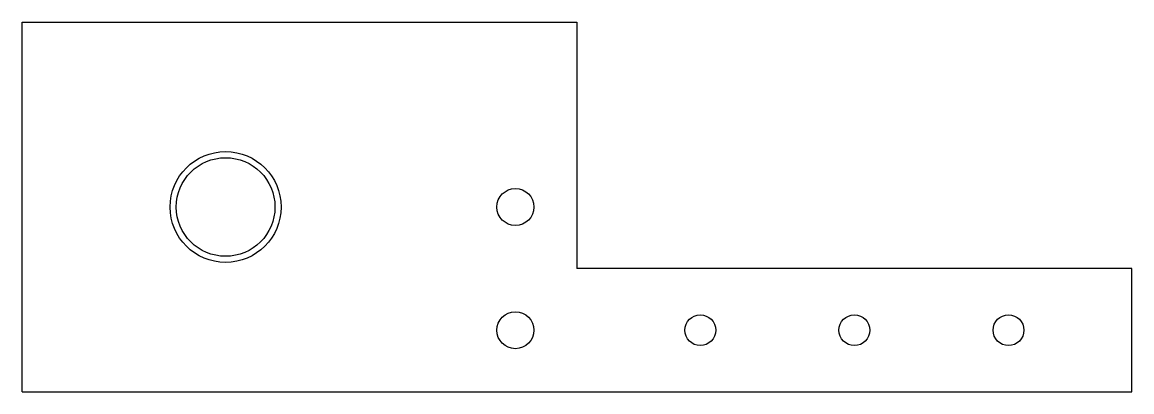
# Model space of a CAD drawing. Header units: millimetres. Extents: x 50 to 230, y 50 to 110.
import ezdxf

# ---------------------------------------------------------------- set-up
doc = ezdxf.new("R2010")
doc.units = ezdxf.units.MM

msp = doc.modelspace()

# ---------------------------------------------------------------- linework, layer by layer
for p, q in [((50, 50), (50, 110)), ((50, 110), (140, 110)), ((140, 110), (140, 70)), ((230, 70), (140, 70)), ((230, 50), (230, 70)), ((50, 50), (230, 50))]:
    msp.add_line(p, q)
for centre, radius in [((83, 80), 9), ((83, 80), 8), ((130, 80), 3), ((130, 60), 3)]:
    msp.add_circle(centre, radius)
at = {"color": 0}
for centre in [(160, 60), (185, 60), (210, 60)]:
    msp.add_circle(centre, 2.5, dxfattribs=at)

doc.saveas('drawing.dxf')
